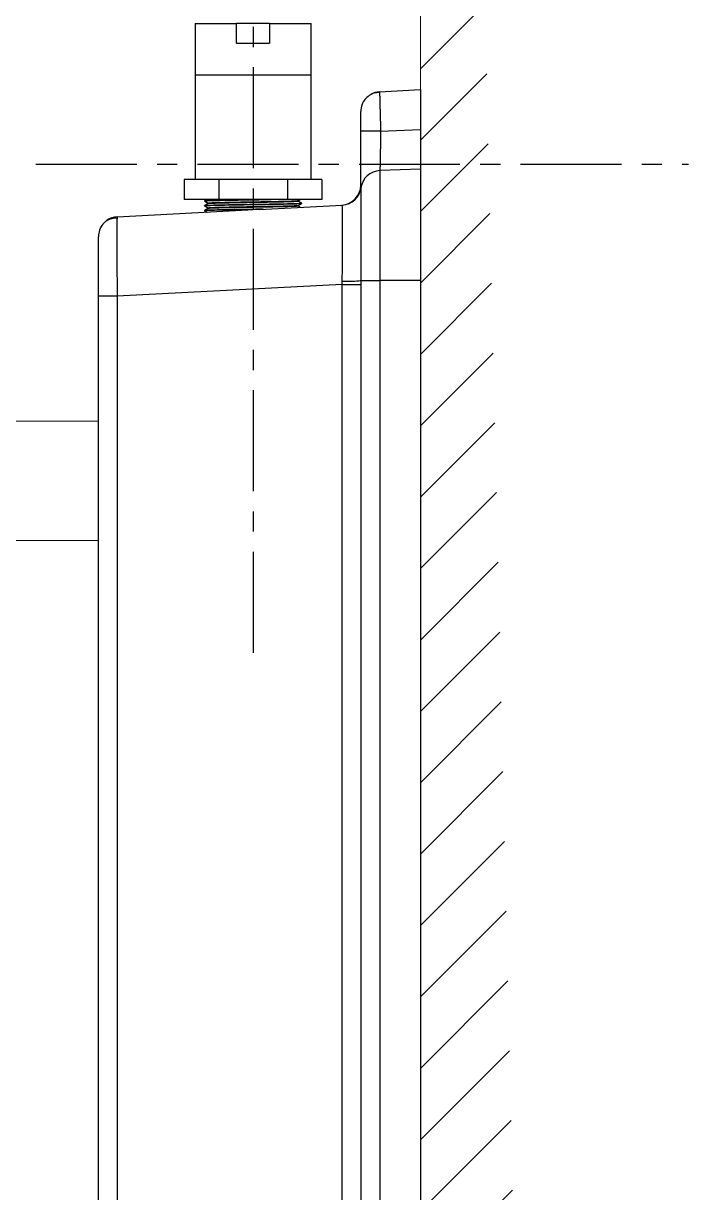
# Model space of a CAD drawing. Header units: millimetres. Extents: x 6110 to 6704, y -2661 to -1821.
# Drawn here: x 6594.7 to 6636.5, y -2215.8 to -2142.3 of the extents above; entities that cross this region are included whole.
import ezdxf

# ---------------------------------------------------------------- set-up
doc = ezdxf.new("R2010")
doc.units = ezdxf.units.MM
doc.header["$LTSCALE"] = 0.1
doc.linetypes.add('CENTERX2', pattern=[101.6, 63.5, -12.7, 12.7, -12.7])
doc.linetypes.add('HIDDEN2', pattern=[4.7625, 3.175, -1.5875])
doc.layers.get('0').update_dxf_attribs({"lineweight": 15})
doc.layers.add('1', color=4, linetype='HIDDEN2', lineweight=13)
doc.layers.add('DIM', color=3, linetype='Continuous', lineweight=9)
doc.layers.add('CENTER', color=1, linetype='CENTERX2')

msp = doc.modelspace()

# ---------------------------------------------------------------- hatches: boundary and pattern name
at = {"layer": 'DIM'}
h = msp.add_hatch(dxfattribs=at)
h.set_pattern_fill('ANSI31', color=2)
edge = h.paths.add_edge_path()
edge.add_line((6619.617, -2595.98), (6619.617, -1962.206))
edge.add_line((6634.617, -1966.11), (6619.617, -1966.11))
edge.add_line((6634.617, -2610.98), (6634.617, -1966.11))
edge.add_line((6634.617, -2610.98), (6184.457, -2610.98))
edge.add_line((6619.617, -2595.98), (6184.457, -2595.98))
edge.add_line((6184.457, -2610.98), (6184.457, -2595.98))

# ---------------------------------------------------------------- linework, layer by layer
msp.add_line((6619.617, -2595.98), (6619.617, -1962.206))
at = {"layer": '1', "color": 7, "linetype": 'Continuous', "lineweight": -3}
for p, q in [((6605.448, -2142.252), (6605.448, -2145.502)), ((6605.448, -2142.252), (6608.062, -2142.252)), ((6610.133, -2142.252), (6608.062, -2142.252)), ((6608.062, -2143.502), (6608.062, -2142.252)), ((6610.133, -2142.252), (6612.748, -2142.252)), ((6610.133, -2142.252), (6610.133, -2143.502)), ((6612.748, -2145.502), (6612.748, -2142.252)), ((6608.062, -2143.502), (6610.133, -2143.502)), ((6605.448, -2145.502), (6605.448, -2152.077)), ((6609.098, -2145.502), (6605.448, -2145.502)), ((6609.098, -2145.502), (6605.448, -2145.502)), ((6612.748, -2145.502), (6609.098, -2145.502)), ((6612.748, -2145.502), (6609.098, -2145.502)), ((6612.748, -2152.077), (6612.748, -2145.502)), ((6617.052, -2146.554), (6619.617, -2146.419)), ((6619.617, -2146.419), (6619.617, -2148.922)), ((6615.867, -2149.043), (6615.867, -2147.802)), ((6617.117, -2149.032), (6619.617, -2148.922)), ((6619.617, -2151.424), (6617.074, -2151.512)), ((6606.933, -2152.077), (6604.767, -2152.077)), ((6604.767, -2152.077), (6604.767, -2153.327)), ((6611.263, -2152.077), (6606.933, -2152.077)), ((6606.933, -2152.077), (6606.933, -2153.327)), ((6613.428, -2152.077), (6611.263, -2152.077)), ((6611.263, -2152.077), (6611.263, -2153.327)), ((6613.428, -2152.077), (6613.428, -2153.327)), ((6606.933, -2153.327), (6604.767, -2153.327)), ((6606.035, -2153.421), (6606.035, -2153.424)), ((6606.035, -2153.721), (6606.035, -2153.724)), ((6606.285, -2153.568), (6606.285, -2153.576)), ((6606.285, -2153.868), (6606.285, -2153.876)), ((6611.263, -2153.327), (6606.933, -2153.327)), ((6609.478, -2153.951), (6614.705, -2153.677)), ((6613.428, -2153.327), (6611.263, -2153.327)), ((6611.91, -2153.426), (6611.91, -2153.419)), ((6611.91, -2153.726), (6611.91, -2153.719)), ((6612.16, -2153.574), (6612.16, -2153.571)), ((6600.552, -2154.418), (6608.772, -2153.988)), ((6606.035, -2154.021), (6606.035, -2154.024)), ((6599.367, -2159.412), (6599.367, -2155.667)), ((6614.705, -2158.67), (6600.552, -2159.412)), ((6614.705, -2395.266), (6614.705, -2158.67)), ((6614.705, -2158.67), (6615.878, -2158.67)), ((6615.878, -2158.425), (6617.074, -2158.425)), ((6615.878, -2158.67), (6615.878, -2517.795)), ((6617.074, -2158.425), (6617.074, -2518.039)), ((6619.617, -2158.425), (6617.074, -2158.425)), ((6619.617, -2158.425), (6619.617, -2518.039)), ((6600.552, -2159.412), (6599.367, -2159.412)), ((6599.367, -2354.877), (6599.367, -2159.412)), ((6600.552, -2159.412), (6600.552, -2354.877)), ((6599.367, -2167.272), (6583.755, -2167.327)), ((6589.449, -2174.737), (6599.367, -2174.772))]:
    msp.add_line(p, q, dxfattribs=at)
for centre, start, end in [((6617.117, -2147.802), 93, 120.7367), ((6617.117, -2147.802), 158.40362, 180), ((6617.117, -2152.762), 92, 172.45008), ((6614.617, -2152.43), 273, 0), ((6614.64, -2152.428), 273, 352.33894), ((6600.617, -2155.667), 93, 124.91677), ((6600.617, -2155.667), 141.12596, 180)]:
    msp.add_arc(centre, 1.25, start, end, dxfattribs=at)
for centre, major_axis, ratio, start_param, end_param in [((6617.117, -2149.043), (-1.25, 0), 0.008842, 4.712852, 6.283185), ((6614.639, -2152.433), (-1.239, 0.164), 0.999212, 1.756826, 3.141593), ((6614.639, -2158.425), (-1.25, -0.007), 0.039336, 1.624953, 3.009719)]:
    msp.add_ellipse(centre, major_axis=major_axis, ratio=ratio, start_param=start_param, end_param=end_param, dxfattribs=at)
for points, knots in [([(6617.053, -2146.602), (6616.938, -2146.6), (6616.712, -2146.628), (6616.387, -2146.775), (6616.116, -2147.025), (6615.996, -2147.238), (6615.95, -2147.355)], [0, 0, 0, 0, 0.238836, 0.491433, 0.748662, 1, 1, 1, 1]), ([(6617.052, -2146.554), (6617.052, -2146.554), (6617.052, -2146.554), (6617.052, -2146.554), (6617.052, -2146.554), (6617.052, -2146.554), (6617.052, -2146.554), (6617.052, -2146.555), (6617.052, -2146.555), (6617.052, -2146.556), (6617.052, -2146.556), (6617.052, -2146.557), (6617.052, -2146.557), (6617.052, -2146.558), (6617.052, -2146.559), (6617.052, -2146.56), (6617.052, -2146.561), (6617.052, -2146.562), (6617.052, -2146.563), (6617.052, -2146.564), (6617.052, -2146.565), (6617.052, -2146.566), (6617.052, -2146.568), (6617.052, -2146.569), (6617.052, -2146.57), (6617.052, -2146.572), (6617.052, -2146.574), (6617.052, -2146.575), (6617.052, -2146.577), (6617.052, -2146.579), (6617.052, -2146.581), (6617.052, -2146.583), (6617.052, -2146.585), (6617.052, -2146.587), (6617.052, -2146.589), (6617.052, -2146.591), (6617.052, -2146.594), (6617.052, -2146.596), (6617.053, -2146.599), (6617.053, -2146.6), (6617.053, -2146.601)], [0, 0, 0, 0, 0.024112, 0.049135, 0.074235, 0.099414, 0.124671, 0.150005, 0.175418, 0.200909, 0.226478, 0.252125, 0.27785, 0.303654, 0.329535, 0.355494, 0.381532, 0.407647, 0.433841, 0.460113, 0.486462, 0.51289, 0.539396, 0.56598, 0.592642, 0.619383, 0.646201, 0.673097, 0.700072, 0.727124, 0.754255, 0.781464, 0.80875, 0.836115, 0.863558, 0.891079, 0.918679, 0.946356, 0.974111, 1, 1, 1, 1]), ([(6617.053, -2146.601), (6617.053, -2146.601), (6617.053, -2146.602), (6617.053, -2146.604), (6617.053, -2146.607), (6617.053, -2146.61), (6617.053, -2146.613), (6617.053, -2146.616), (6617.053, -2146.619), (6617.053, -2146.622), (6617.053, -2146.625), (6617.053, -2146.628), (6617.053, -2146.632), (6617.053, -2146.635), (6617.053, -2146.639), (6617.053, -2146.643), (6617.053, -2146.646), (6617.054, -2146.65), (6617.054, -2146.654), (6617.054, -2146.658), (6617.054, -2146.662), (6617.054, -2146.667), (6617.054, -2146.671), (6617.054, -2146.675), (6617.054, -2146.68), (6617.054, -2146.684), (6617.054, -2146.689), (6617.054, -2146.694), (6617.055, -2146.699), (6617.055, -2146.704), (6617.055, -2146.709), (6617.055, -2146.714), (6617.055, -2146.719), (6617.055, -2146.724), (6617.055, -2146.73), (6617.055, -2146.735), (6617.055, -2146.741), (6617.056, -2146.746), (6617.056, -2146.752), (6617.056, -2146.758), (6617.056, -2146.764), (6617.056, -2146.77), (6617.056, -2146.776), (6617.056, -2146.783), (6617.057, -2146.789), (6617.057, -2146.796), (6617.057, -2146.802), (6617.057, -2146.809), (6617.057, -2146.816), (6617.057, -2146.822), (6617.058, -2146.829), (6617.058, -2146.837), (6617.058, -2146.844), (6617.058, -2146.851), (6617.058, -2146.858), (6617.058, -2146.866), (6617.059, -2146.874), (6617.059, -2146.881), (6617.059, -2146.889), (6617.059, -2146.897), (6617.059, -2146.905), (6617.06, -2146.913), (6617.06, -2146.921), (6617.06, -2146.93), (6617.06, -2146.938), (6617.06, -2146.947), (6617.061, -2146.955), (6617.061, -2146.964), (6617.061, -2146.973), (6617.061, -2146.982), (6617.061, -2146.991), (6617.062, -2147), (6617.062, -2147.01), (6617.062, -2147.019), (6617.062, -2147.028), (6617.063, -2147.038), (6617.063, -2147.048), (6617.063, -2147.058), (6617.063, -2147.068), (6617.064, -2147.078), (6617.064, -2147.088), (6617.064, -2147.098), (6617.064, -2147.109), (6617.065, -2147.119), (6617.065, -2147.13), (6617.065, -2147.14), (6617.066, -2147.151), (6617.066, -2147.162), (6617.066, -2147.173), (6617.066, -2147.184), (6617.067, -2147.196), (6617.067, -2147.207), (6617.067, -2147.219), (6617.068, -2147.23), (6617.068, -2147.242), (6617.068, -2147.254), (6617.069, -2147.266), (6617.069, -2147.278), (6617.069, -2147.29), (6617.07, -2147.302), (6617.07, -2147.315), (6617.07, -2147.327), (6617.071, -2147.34), (6617.071, -2147.352), (6617.071, -2147.365), (6617.072, -2147.378), (6617.072, -2147.391), (6617.072, -2147.404), (6617.073, -2147.418), (6617.073, -2147.431), (6617.073, -2147.445), (6617.074, -2147.458), (6617.074, -2147.472), (6617.074, -2147.486), (6617.075, -2147.5), (6617.075, -2147.514), (6617.076, -2147.528), (6617.076, -2147.542), (6617.076, -2147.556), (6617.077, -2147.571), (6617.077, -2147.585), (6617.078, -2147.6), (6617.078, -2147.615), (6617.078, -2147.63), (6617.079, -2147.645), (6617.079, -2147.66), (6617.08, -2147.675), (6617.08, -2147.691), (6617.081, -2147.706), (6617.081, -2147.721), (6617.081, -2147.737), (6617.082, -2147.753), (6617.082, -2147.769), (6617.083, -2147.785), (6617.083, -2147.801), (6617.084, -2147.817), (6617.084, -2147.833), (6617.084, -2147.849), (6617.085, -2147.866), (6617.085, -2147.883), (6617.086, -2147.899), (6617.086, -2147.916), (6617.087, -2147.933), (6617.087, -2147.95), (6617.088, -2147.967), (6617.088, -2147.984), (6617.089, -2148.001), (6617.089, -2148.019), (6617.09, -2148.036), (6617.09, -2148.054), (6617.091, -2148.071), (6617.091, -2148.089), (6617.092, -2148.107), (6617.092, -2148.125), (6617.093, -2148.143), (6617.093, -2148.161), (6617.094, -2148.179), (6617.094, -2148.197), (6617.095, -2148.215), (6617.095, -2148.234), (6617.096, -2148.252), (6617.096, -2148.271), (6617.097, -2148.29), (6617.097, -2148.309), (6617.098, -2148.327), (6617.098, -2148.346), (6617.099, -2148.365), (6617.099, -2148.384), (6617.1, -2148.404), (6617.1, -2148.423), (6617.101, -2148.442), (6617.101, -2148.462), (6617.102, -2148.481), (6617.102, -2148.501), (6617.103, -2148.52), (6617.103, -2148.54), (6617.104, -2148.56), (6617.105, -2148.58), (6617.105, -2148.6), (6617.106, -2148.62), (6617.106, -2148.64), (6617.107, -2148.66), (6617.107, -2148.68), (6617.108, -2148.7), (6617.108, -2148.721), (6617.109, -2148.741), (6617.109, -2148.761), (6617.11, -2148.782), (6617.111, -2148.802), (6617.111, -2148.823), (6617.112, -2148.844), (6617.112, -2148.864), (6617.113, -2148.885), (6617.113, -2148.906), (6617.114, -2148.927), (6617.114, -2148.948), (6617.115, -2148.968), (6617.116, -2148.989), (6617.116, -2149.01), (6617.116, -2149.025), (6617.117, -2149.032)], [0, 0, 0, 0, 0.000277, 0.00426, 0.008253, 0.012258, 0.016274, 0.020301, 0.024339, 0.028388, 0.032448, 0.03652, 0.040602, 0.044696, 0.048801, 0.052917, 0.057044, 0.061182, 0.065332, 0.069493, 0.073664, 0.077847, 0.082041, 0.086246, 0.090463, 0.09469, 0.098929, 0.103179, 0.10744, 0.111712, 0.115995, 0.120289, 0.124595, 0.128911, 0.133239, 0.137578, 0.141928, 0.146289, 0.150662, 0.155045, 0.15944, 0.163846, 0.168263, 0.172691, 0.17713, 0.181581, 0.186042, 0.190515, 0.194999, 0.199494, 0.204, 0.208517, 0.213045, 0.217585, 0.222136, 0.226697, 0.23127, 0.235855, 0.24045, 0.245056, 0.249674, 0.254303, 0.258943, 0.263594, 0.268256, 0.272929, 0.277614, 0.282309, 0.287016, 0.291734, 0.296463, 0.301203, 0.305955, 0.310717, 0.315491, 0.320275, 0.325071, 0.329878, 0.334697, 0.339526, 0.344367, 0.349218, 0.354081, 0.358955, 0.36384, 0.368737, 0.373644, 0.378563, 0.383492, 0.388433, 0.393385, 0.398348, 0.403323, 0.408308, 0.413305, 0.418313, 0.423331, 0.428362, 0.433403, 0.438455, 0.443519, 0.448593, 0.453679, 0.458776, 0.463884, 0.469003, 0.474134, 0.479275, 0.484428, 0.489592, 0.494767, 0.499953, 0.50515, 0.510359, 0.515578, 0.520809, 0.526051, 0.531304, 0.536568, 0.541844, 0.54713, 0.552428, 0.557737, 0.563057, 0.568388, 0.57373, 0.579083, 0.584448, 0.589824, 0.59521, 0.600608, 0.606018, 0.611438, 0.616869, 0.622312, 0.627766, 0.633231, 0.638707, 0.644194, 0.649692, 0.655202, 0.660722, 0.666254, 0.671797, 0.677351, 0.682916, 0.688493, 0.69408, 0.699679, 0.705289, 0.71091, 0.716542, 0.722185, 0.72784, 0.733505, 0.739182, 0.74487, 0.750569, 0.756279, 0.762001, 0.767733, 0.773477, 0.779232, 0.784998, 0.790775, 0.796563, 0.802363, 0.808173, 0.813995, 0.819828, 0.825672, 0.831527, 0.837393, 0.843271, 0.84916, 0.855059, 0.86097, 0.866892, 0.872826, 0.87877, 0.884726, 0.890692, 0.89667, 0.902659, 0.908659, 0.914671, 0.920693, 0.926727, 0.932771, 0.938827, 0.944894, 0.950973, 0.957062, 0.963163, 0.969274, 0.975397, 0.981531, 0.987676, 0.993833, 1, 1, 1, 1]), ([(6615.867, -2152.43), (6615.867, -2152.138), (6615.867, -2151.652), (6615.867, -2150.463), (6615.867, -2149.761), (6615.867, -2149.043)], [0, 0, 0, 0, 0.5, 0.5, 1, 1, 1, 1]), ([(6617.117, -2149.032), (6617.115, -2149.103), (6617.114, -2149.173), (6617.112, -2149.31), (6617.111, -2149.377), (6617.109, -2149.508), (6617.108, -2149.572), (6617.106, -2149.694), (6617.105, -2149.753), (6617.104, -2149.866), (6617.103, -2149.92), (6617.101, -2150.023), (6617.101, -2150.072), (6617.099, -2150.164), (6617.098, -2150.208), (6617.097, -2150.289), (6617.096, -2150.328), (6617.095, -2150.399), (6617.094, -2150.432), (6617.093, -2150.493), (6617.092, -2150.521), (6617.091, -2150.573), (6617.091, -2150.596), (6617.09, -2150.639), (6617.089, -2150.658), (6617.088, -2150.692), (6617.088, -2150.707), (6617.087, -2150.733), (6617.087, -2150.744), (6617.087, -2150.762), (6617.086, -2150.769), (6617.086, -2150.778), (6617.086, -2150.781), (6617.086, -2150.784), (6617.086, -2150.785), (6617.086, -2150.785), (6617.086, -2150.786), (6617.086, -2150.786), (6617.086, -2150.786), (6617.086, -2150.786), (6617.086, -2150.786), (6617.085, -2150.846), (6617.084, -2150.904), (6617.082, -2151.011), (6617.082, -2151.061), (6617.08, -2151.154), (6617.079, -2151.197), (6617.078, -2151.273), (6617.077, -2151.308), (6617.076, -2151.368), (6617.076, -2151.394), (6617.075, -2151.439), (6617.075, -2151.457), (6617.074, -2151.485), (6617.074, -2151.496), (6617.074, -2151.509), (6617.074, -2151.512), (6617.074, -2151.512)], [0, 0, 0, 0, 0.000015, 0.000015, 0.000031, 0.000031, 0.000046, 0.000046, 0.000061, 0.000061, 0.000076, 0.000076, 0.000092, 0.000092, 0.000107, 0.000107, 0.000122, 0.000122, 0.000137, 0.000137, 0.000153, 0.000153, 0.000168, 0.000168, 0.000183, 0.000183, 0.000198, 0.000198, 0.000214, 0.000214, 0.000229, 0.000229, 0.000237, 0.00024, 0.000242, 0.000242, 0.000244, 0.000244, 0.000259, 0.000259, 0.000275, 0.000275, 0.125281, 0.125281, 0.250288, 0.250288, 0.375295, 0.375295, 0.500302, 0.500302, 0.625308, 0.625308, 0.750315, 0.750315, 0.875322, 0.875322, 1, 1, 1, 1]), ([(6619.617, -2148.922), (6619.617, -2149.005), (6619.617, -2149.087), (6619.617, -2149.249), (6619.617, -2149.33), (6619.617, -2149.489), (6619.617, -2149.569), (6619.617, -2149.667), (6619.617, -2149.696), (6619.617, -2149.725), (6619.617, -2149.745), (6619.617, -2149.755), (6619.617, -2149.803), (6619.617, -2149.841), (6619.617, -2149.955), (6619.617, -2150.102), (6619.617, -2150.242), (6619.617, -2150.344), (6619.617, -2150.378), (6619.617, -2150.427), (6619.617, -2150.443), (6619.617, -2150.476), (6619.617, -2150.492), (6619.617, -2150.572), (6619.617, -2150.632), (6619.617, -2150.748), (6619.617, -2150.803), (6619.617, -2150.906), (6619.617, -2150.955), (6619.617, -2151.012), (6619.617, -2151.023), (6619.617, -2151.04), (6619.617, -2151.045), (6619.617, -2151.056), (6619.617, -2151.083), (6619.617, -2151.108), (6619.617, -2151.166), (6619.617, -2151.236), (6619.617, -2151.291), (6619.617, -2151.327), (6619.617, -2151.338), (6619.617, -2151.353), (6619.617, -2151.358), (6619.617, -2151.367), (6619.617, -2151.371), (6619.617, -2151.391), (6619.617, -2151.415), (6619.617, -2151.424), (6619.617, -2151.424)], [0, 0, 0, 0, 0.0625, 0.0625, 0.125, 0.125, 0.1875, 0.1875, 0.203125, 0.210938, 0.210938, 0.21875, 0.21875, 0.25, 0.25, 0.3125, 0.375, 0.375, 0.40625, 0.40625, 0.421875, 0.421875, 0.4375, 0.4375, 0.5, 0.5, 0.5625, 0.5625, 0.625, 0.625, 0.640625, 0.640625, 0.648438, 0.648438, 0.65625, 0.6875, 0.6875, 0.75, 0.8125, 0.8125, 0.84375, 0.84375, 0.859375, 0.859375, 0.875, 0.875, 0.9375, 1, 1, 1, 1]), ([(6617.074, -2151.512), (6617.074, -2151.512), (6617.074, -2151.692), (6617.074, -2152.384), (6617.074, -2152.897), (6617.074, -2154.176), (6617.074, -2154.943), (6617.074, -2156.616), (6617.074, -2157.52), (6617.074, -2158.425)], [0, 0, 0, 0, 0.25, 0.25, 0.5, 0.5, 0.75, 0.75, 1, 1, 1, 1]), ([(6619.617, -2151.424), (6619.617, -2151.424), (6619.617, -2151.606), (6619.617, -2152.307), (6619.617, -2152.825), (6619.617, -2154.122), (6619.617, -2154.899), (6619.617, -2156.592), (6619.617, -2157.509), (6619.617, -2158.425)], [0, 0, 0, 0, 0.25, 0.25, 0.5, 0.5, 0.75, 0.75, 1, 1, 1, 1]), ([(6615.867, -2152.43), (6615.867, -2152.43), (6615.867, -2152.43), (6615.867, -2152.43), (6615.867, -2152.431), (6615.867, -2152.432), (6615.867, -2152.433), (6615.867, -2152.436), (6615.867, -2152.441), (6615.867, -2152.452), (6615.868, -2152.467), (6615.869, -2152.484), (6615.869, -2152.5), (6615.87, -2152.514), (6615.871, -2152.528), (6615.873, -2152.54), (6615.873, -2152.549), (6615.874, -2152.556), (6615.874, -2152.56), (6615.875, -2152.563), (6615.875, -2152.567), (6615.875, -2152.57), (6615.876, -2152.573), (6615.876, -2152.576), (6615.876, -2152.579), (6615.877, -2152.581), (6615.877, -2152.584), (6615.877, -2152.586), (6615.878, -2152.588), (6615.878, -2152.589), (6615.878, -2152.591), (6615.878, -2152.592), (6615.878, -2152.593), (6615.878, -2152.594), (6615.878, -2152.595), (6615.878, -2152.595), (6615.878, -2152.595), (6615.878, -2152.595)], [0, 0, 0, 0, 0.000519, 0.001997, 0.004434, 0.007828, 0.01172, 0.015662, 0.031326, 0.062642, 0.125232, 0.187361, 0.250266, 0.311818, 0.373938, 0.436644, 0.499958, 0.524748, 0.54955, 0.574367, 0.599199, 0.624048, 0.648916, 0.673805, 0.698715, 0.723649, 0.748609, 0.773596, 0.798612, 0.823659, 0.848738, 0.873852, 0.899002, 0.924189, 0.949417, 0.974687, 1, 1, 1, 1]), ([(6615.878, -2152.597), (6615.878, -2152.601), (6615.877, -2152.63), (6615.875, -2152.73), (6615.875, -2152.832), (6615.874, -2152.922), (6615.874, -2152.953), (6615.874, -2153.004), (6615.874, -2153.021), (6615.874, -2153.057), (6615.874, -2153.076), (6615.874, -2153.17), (6615.873, -2153.337), (6615.873, -2153.631), (6615.873, -2153.853), (6615.873, -2154.027), (6615.873, -2154.117), (6615.873, -2154.224), (6615.873, -2154.279), (6615.873, -2154.307), (6615.873, -2154.321), (6615.873, -2154.328), (6615.873, -2154.331), (6615.873, -2154.333), (6615.873, -2154.334), (6615.873, -2154.334), (6615.873, -2154.334), (6615.873, -2154.334), (6615.873, -2154.334), (6615.873, -2154.334), (6615.873, -2154.375), (6615.873, -2154.417), (6615.873, -2154.5), (6615.873, -2154.541), (6615.873, -2154.666), (6615.873, -2154.75), (6615.873, -2154.916), (6615.873, -2154.999), (6615.873, -2155.122), (6615.873, -2155.162), (6615.873, -2155.243), (6615.873, -2155.283), (6615.873, -2155.483), (6615.873, -2155.638), (6615.873, -2155.861), (6615.873, -2155.934), (6615.873, -2156.041), (6615.873, -2156.094), (6615.873, -2156.154), (6615.873, -2156.184), (6615.874, -2156.199), (6615.874, -2156.206), (6615.874, -2156.21), (6615.874, -2156.212), (6615.874, -2156.213), (6615.874, -2156.213), (6615.874, -2156.214), (6615.874, -2156.214), (6615.874, -2156.214), (6615.874, -2156.214), (6615.874, -2156.267), (6615.874, -2156.326), (6615.874, -2156.451), (6615.874, -2156.518), (6615.874, -2156.663), (6615.874, -2156.74), (6615.875, -2156.904), (6615.875, -2156.99), (6615.875, -2157.174), (6615.875, -2157.271), (6615.876, -2157.475), (6615.876, -2157.582), (6615.877, -2157.806), (6615.877, -2157.923), (6615.877, -2158.167), (6615.878, -2158.294), (6615.878, -2158.425)], [0, 0, 0, 0, 0.0625, 0.125, 0.1875, 0.1875, 0.21875, 0.21875, 0.234375, 0.234375, 0.25, 0.25, 0.3125, 0.375, 0.4375, 0.4375, 0.46875, 0.484375, 0.492187, 0.496094, 0.498047, 0.499023, 0.499512, 0.499756, 0.499878, 0.499939, 0.499969, 0.499985, 0.499985, 0.5, 0.5, 0.515625, 0.515625, 0.53125, 0.53125, 0.5625, 0.5625, 0.59375, 0.59375, 0.609375, 0.609375, 0.625, 0.625, 0.6875, 0.6875, 0.71875, 0.71875, 0.734375, 0.742187, 0.746094, 0.748047, 0.749023, 0.749512, 0.749756, 0.749878, 0.749939, 0.749969, 0.749985, 0.749985, 0.75, 0.75, 0.78125, 0.78125, 0.8125, 0.8125, 0.84375, 0.84375, 0.875, 0.875, 0.90625, 0.90625, 0.9375, 0.9375, 0.96875, 0.96875, 1, 1, 1, 1]), ([(6610.43, -2153.327), (6610.346, -2153.329), (6610.26, -2153.33), (6610.078, -2153.333), (6609.981, -2153.335), (6609.834, -2153.337), (6609.785, -2153.338), (6609.684, -2153.34), (6609.634, -2153.34), (6609.484, -2153.343), (6609.384, -2153.344), (6609.182, -2153.348), (6609.081, -2153.349), (6608.93, -2153.352), (6608.879, -2153.352), (6608.803, -2153.354), (6608.765, -2153.354), (6608.727, -2153.355), (6608.702, -2153.355), (6608.689, -2153.355), (6608.576, -2153.357), (6608.476, -2153.359), (6608.28, -2153.362), (6608.183, -2153.363), (6607.992, -2153.367), (6607.899, -2153.368), (6607.783, -2153.37), (6607.76, -2153.371), (6607.726, -2153.371), (6607.714, -2153.371), (6607.692, -2153.372), (6607.635, -2153.373), (6607.58, -2153.374), (6607.449, -2153.376), (6607.281, -2153.379), (6607.124, -2153.382), (6607.011, -2153.385), (6606.974, -2153.386), (6606.929, -2153.387), (6606.92, -2153.387), (6606.902, -2153.387), (6606.893, -2153.387), (6606.867, -2153.388), (6606.849, -2153.388), (6606.764, -2153.39), (6606.699, -2153.392), (6606.579, -2153.395), (6606.523, -2153.396), (6606.419, -2153.4), (6606.371, -2153.401), (6606.317, -2153.403), (6606.306, -2153.404), (6606.286, -2153.405), (6606.256, -2153.406), (6606.229, -2153.407), (6606.178, -2153.409), (6606.149, -2153.411), (6606.1, -2153.414), (6606.081, -2153.415), (6606.059, -2153.418), (6606.053, -2153.419), (6606.044, -2153.42), (6606.04, -2153.421), (6606.035, -2153.423), (6606.035, -2153.424), (6606.035, -2153.425)], [0, 0, 0, 0, 0.045242, 0.045242, 0.093994, 0.093994, 0.11837, 0.11837, 0.142746, 0.142746, 0.191498, 0.191498, 0.24025, 0.24025, 0.264626, 0.264626, 0.276814, 0.282908, 0.282908, 0.289002, 0.289002, 0.337754, 0.337754, 0.386506, 0.386506, 0.435258, 0.435258, 0.447446, 0.447446, 0.45354, 0.45354, 0.459634, 0.48401, 0.48401, 0.532762, 0.581514, 0.581514, 0.60589, 0.60589, 0.611984, 0.611984, 0.618078, 0.618078, 0.630266, 0.630266, 0.679018, 0.679018, 0.72777, 0.72777, 0.776522, 0.776522, 0.78871, 0.78871, 0.800898, 0.825274, 0.825274, 0.874026, 0.874026, 0.922778, 0.922778, 0.947154, 0.947154, 0.97153, 0.97153, 1, 1, 1, 1]), ([(6612.16, -2153.574), (6612.16, -2153.575), (6612.156, -2153.577), (6612.144, -2153.579), (6612.138, -2153.58), (6612.124, -2153.581), (6612.115, -2153.582), (6612.087, -2153.584), (6612.063, -2153.586), (6612.006, -2153.589), (6611.972, -2153.591), (6611.915, -2153.593), (6611.895, -2153.594), (6611.863, -2153.595), (6611.846, -2153.596), (6611.829, -2153.596), (6611.817, -2153.597), (6611.811, -2153.597), (6611.758, -2153.599), (6611.706, -2153.6), (6611.594, -2153.603), (6611.534, -2153.605), (6611.407, -2153.608), (6611.339, -2153.61), (6611.249, -2153.612), (6611.231, -2153.612), (6611.203, -2153.613), (6611.194, -2153.613), (6611.175, -2153.613), (6611.128, -2153.614), (6611.08, -2153.615), (6610.963, -2153.618), (6610.801, -2153.621), (6610.627, -2153.624), (6610.493, -2153.626), (6610.448, -2153.627), (6610.39, -2153.628), (6610.379, -2153.628), (6610.355, -2153.629), (6610.344, -2153.629), (6610.309, -2153.63), (6610.285, -2153.63), (6610.168, -2153.632), (6610.072, -2153.633), (6609.879, -2153.637), (6609.781, -2153.638), (6609.583, -2153.641), (6609.482, -2153.643), (6609.355, -2153.645), (6609.33, -2153.645), (6609.279, -2153.646), (6609.203, -2153.647), (6609.127, -2153.649), (6608.975, -2153.651), (6608.874, -2153.652), (6608.674, -2153.656), (6608.574, -2153.657), (6608.425, -2153.659), (6608.375, -2153.66), (6608.301, -2153.661), (6608.276, -2153.662), (6608.227, -2153.663), (6608.203, -2153.663), (6608.082, -2153.665), (6607.987, -2153.667), (6607.802, -2153.67), (6607.711, -2153.671), (6607.578, -2153.674), (6607.534, -2153.674), (6607.469, -2153.676), (6607.437, -2153.676), (6607.405, -2153.677), (6607.384, -2153.677), (6607.373, -2153.677), (6607.279, -2153.679), (6607.198, -2153.681), (6607.044, -2153.684), (6606.97, -2153.686), (6606.83, -2153.689), (6606.763, -2153.69), (6606.684, -2153.692), (6606.668, -2153.693), (6606.645, -2153.693), (6606.637, -2153.693), (6606.622, -2153.694), (6606.585, -2153.695), (6606.549, -2153.696), (6606.467, -2153.698), (6606.417, -2153.7), (6606.325, -2153.703), (6606.283, -2153.705), (6606.228, -2153.707), (6606.21, -2153.708), (6606.19, -2153.709), (6606.186, -2153.709), (6606.178, -2153.709), (6606.175, -2153.709), (6606.163, -2153.71), (6606.156, -2153.71), (6606.122, -2153.712), (6606.099, -2153.714), (6606.064, -2153.717), (6606.052, -2153.719), (6606.038, -2153.722), (6606.035, -2153.723), (6606.035, -2153.724)], [0, 0, 0, 0, 0.028309, 0.028309, 0.044108, 0.044108, 0.059907, 0.059907, 0.091504, 0.091504, 0.123102, 0.123102, 0.138901, 0.138901, 0.1468, 0.15075, 0.15075, 0.1547, 0.1547, 0.186297, 0.186297, 0.217895, 0.217895, 0.249492, 0.249492, 0.257392, 0.257392, 0.261341, 0.261341, 0.265291, 0.28109, 0.28109, 0.312687, 0.344285, 0.344285, 0.360084, 0.360084, 0.364033, 0.364033, 0.367983, 0.367983, 0.375883, 0.375883, 0.40748, 0.40748, 0.439078, 0.439078, 0.470675, 0.470675, 0.478575, 0.478575, 0.486474, 0.502273, 0.502273, 0.53387, 0.53387, 0.565468, 0.565468, 0.581267, 0.581267, 0.589166, 0.589166, 0.597066, 0.597066, 0.628663, 0.628663, 0.660261, 0.660261, 0.676059, 0.676059, 0.683959, 0.687909, 0.687909, 0.691858, 0.691858, 0.723456, 0.723456, 0.755053, 0.755053, 0.786651, 0.786651, 0.79455, 0.79455, 0.7985, 0.7985, 0.80245, 0.818249, 0.818249, 0.849846, 0.849846, 0.881444, 0.881444, 0.897242, 0.897242, 0.901192, 0.901192, 0.905142, 0.905142, 0.913041, 0.913041, 0.944639, 0.944639, 0.976236, 0.976236, 1, 1, 1, 1]), ([(6606.036, -2153.419), (6606.039, -2153.418), (6606.044, -2153.417), (6606.063, -2153.414), (6606.079, -2153.412), (6606.104, -2153.411), (6606.106, -2153.41), (6606.112, -2153.41), (6606.121, -2153.409), (6606.144, -2153.408), (6606.166, -2153.407), (6606.213, -2153.404), (6606.25, -2153.402), (6606.333, -2153.399), (6606.38, -2153.398), (6606.444, -2153.396), (6606.464, -2153.395), (6606.485, -2153.394), (6606.498, -2153.394), (6606.505, -2153.394), (6606.541, -2153.393), (6606.57, -2153.392), (6606.661, -2153.39), (6606.725, -2153.388), (6606.862, -2153.385), (6606.934, -2153.383), (6607.049, -2153.381), (6607.088, -2153.38), (6607.138, -2153.379), (6607.149, -2153.379), (6607.169, -2153.378), (6607.179, -2153.378), (6607.21, -2153.377), (6607.231, -2153.377), (6607.335, -2153.375), (6607.422, -2153.373), (6607.6, -2153.37), (6607.691, -2153.368), (6607.879, -2153.365), (6607.976, -2153.363), (6608.175, -2153.36), (6608.275, -2153.359), (6608.477, -2153.355), (6608.579, -2153.354), (6608.785, -2153.35), (6608.889, -2153.349), (6609.02, -2153.347), (6609.047, -2153.346), (6609.086, -2153.346), (6609.099, -2153.346), (6609.126, -2153.345), (6609.191, -2153.344), (6609.257, -2153.343), (6609.413, -2153.341), (6609.619, -2153.338), (6609.822, -2153.334), (6609.973, -2153.332), (6610.023, -2153.331), (6610.086, -2153.33), (6610.098, -2153.33), (6610.123, -2153.329), (6610.16, -2153.329), (6610.197, -2153.328), (6610.225, -2153.328), (6610.228, -2153.328), (6610.231, -2153.327)], [0, 0, 0, 0, 0.040034, 0.040034, 0.093271, 0.093271, 0.099925, 0.099925, 0.10658, 0.119889, 0.146508, 0.146508, 0.199744, 0.199744, 0.252981, 0.252981, 0.26629, 0.272945, 0.272945, 0.2796, 0.2796, 0.306218, 0.306218, 0.359455, 0.359455, 0.412692, 0.412692, 0.43931, 0.43931, 0.445965, 0.445965, 0.452619, 0.452619, 0.465928, 0.465928, 0.519165, 0.519165, 0.572402, 0.572402, 0.625639, 0.625639, 0.678876, 0.678876, 0.732112, 0.732112, 0.785349, 0.785349, 0.798658, 0.798658, 0.805313, 0.805313, 0.811968, 0.838586, 0.838586, 0.891823, 0.94506, 0.94506, 0.971678, 0.971678, 0.978333, 0.978333, 0.984987, 0.998297, 0.998297, 1, 1, 1, 1]), ([(6606.036, -2153.72), (6606.036, -2153.719), (6606.037, -2153.719), (6606.04, -2153.718), (6606.042, -2153.717), (6606.046, -2153.717), (6606.048, -2153.716), (6606.049, -2153.716), (6606.056, -2153.715), (6606.062, -2153.714), (6606.086, -2153.712), (6606.128, -2153.709), (6606.19, -2153.705), (6606.244, -2153.703), (6606.264, -2153.702), (6606.29, -2153.701), (6606.295, -2153.701), (6606.306, -2153.7), (6606.311, -2153.7), (6606.328, -2153.7), (6606.339, -2153.699), (6606.397, -2153.697), (6606.448, -2153.696), (6606.558, -2153.692), (6606.618, -2153.691), (6606.746, -2153.687), (6606.814, -2153.686), (6606.924, -2153.683), (6606.961, -2153.682), (6607.037, -2153.681), (6607.076, -2153.68), (6607.195, -2153.678), (6607.278, -2153.676), (6607.449, -2153.673), (6607.538, -2153.671), (6607.653, -2153.669), (6607.676, -2153.669), (6607.711, -2153.668), (6607.723, -2153.668), (6607.747, -2153.667), (6607.806, -2153.666), (6607.866, -2153.665), (6608.01, -2153.663), (6608.206, -2153.66), (6608.408, -2153.657), (6608.561, -2153.654), (6608.613, -2153.653), (6608.691, -2153.652), (6608.717, -2153.652), (6608.77, -2153.651), (6608.796, -2153.65), (6608.926, -2153.648), (6609.03, -2153.647), (6609.238, -2153.643), (6609.342, -2153.642), (6609.497, -2153.639), (6609.549, -2153.639), (6609.626, -2153.637), (6609.665, -2153.637), (6609.704, -2153.636), (6609.729, -2153.636), (6609.742, -2153.636), (6609.858, -2153.634), (6609.959, -2153.632), (6610.156, -2153.629), (6610.253, -2153.627), (6610.443, -2153.624), (6610.536, -2153.622), (6610.638, -2153.62), (6610.65, -2153.62), (6610.672, -2153.62), (6610.684, -2153.62), (6610.717, -2153.619), (6610.784, -2153.618), (6610.849, -2153.617), (6610.976, -2153.614), (6611.057, -2153.612), (6611.212, -2153.609), (6611.286, -2153.608), (6611.392, -2153.605), (6611.426, -2153.604), (6611.493, -2153.603), (6611.526, -2153.602), (6611.619, -2153.6), (6611.677, -2153.598), (6611.783, -2153.595), (6611.832, -2153.593), (6611.898, -2153.59), (6611.918, -2153.59), (6611.948, -2153.588), (6611.957, -2153.588), (6611.971, -2153.587), (6611.976, -2153.587), (6611.984, -2153.587), (6611.989, -2153.587), (6612.027, -2153.585), (6612.056, -2153.583), (6612.103, -2153.58), (6612.122, -2153.578), (6612.148, -2153.575), (6612.156, -2153.573), (6612.16, -2153.571), (6612.16, -2153.571), (6612.16, -2153.57), (6612.16, -2153.57), (6612.16, -2153.57)], [0, 0, 0, 0, 0.009386, 0.009386, 0.017533, 0.021606, 0.021606, 0.02568, 0.02568, 0.041973, 0.041973, 0.074559, 0.107145, 0.107145, 0.123438, 0.123438, 0.127511, 0.127511, 0.131584, 0.131584, 0.139731, 0.139731, 0.172317, 0.172317, 0.204903, 0.204903, 0.237489, 0.237489, 0.253782, 0.253782, 0.270075, 0.270075, 0.302661, 0.302661, 0.335247, 0.335247, 0.343394, 0.343394, 0.347467, 0.347467, 0.351541, 0.367834, 0.367834, 0.40042, 0.433006, 0.433006, 0.449299, 0.449299, 0.457445, 0.457445, 0.465592, 0.465592, 0.498178, 0.498178, 0.530764, 0.530764, 0.547057, 0.547057, 0.555204, 0.559277, 0.559277, 0.56335, 0.56335, 0.595936, 0.595936, 0.628522, 0.628522, 0.661108, 0.661108, 0.665182, 0.665182, 0.669255, 0.669255, 0.677402, 0.693695, 0.693695, 0.726281, 0.726281, 0.758867, 0.758867, 0.77516, 0.77516, 0.791453, 0.791453, 0.824039, 0.824039, 0.856625, 0.856625, 0.872918, 0.872918, 0.881065, 0.881065, 0.885138, 0.885138, 0.889211, 0.889211, 0.921797, 0.921797, 0.954383, 0.954383, 0.986969, 0.986969, 0.995116, 0.995116, 1, 1, 1, 1]), ([(6611.91, -2153.419), (6611.91, -2153.419), (6611.909, -2153.419), (6611.909, -2153.42), (6611.909, -2153.42), (6611.905, -2153.422), (6611.896, -2153.423), (6611.87, -2153.426), (6611.853, -2153.428), (6611.808, -2153.431), (6611.781, -2153.433), (6611.742, -2153.435), (6611.734, -2153.435), (6611.721, -2153.436), (6611.717, -2153.436), (6611.708, -2153.437), (6611.704, -2153.437), (6611.681, -2153.438), (6611.662, -2153.439), (6611.602, -2153.441), (6611.513, -2153.444), (6611.408, -2153.447), (6611.323, -2153.45), (6611.294, -2153.45), (6611.249, -2153.452), (6611.233, -2153.452), (6611.202, -2153.453), (6611.186, -2153.453), (6611.106, -2153.455), (6611.039, -2153.457), (6610.898, -2153.46), (6610.825, -2153.462), (6610.711, -2153.464), (6610.672, -2153.465), (6610.593, -2153.466), (6610.552, -2153.467), (6610.429, -2153.47), (6610.344, -2153.471), (6610.173, -2153.475), (6610.085, -2153.476), (6609.907, -2153.479), (6609.817, -2153.481), (6609.701, -2153.483), (6609.678, -2153.483), (6609.643, -2153.484), (6609.631, -2153.484), (6609.608, -2153.485), (6609.596, -2153.485), (6609.537, -2153.486), (6609.491, -2153.487), (6609.35, -2153.489), (6609.256, -2153.491), (6609.068, -2153.494), (6608.974, -2153.495), (6608.833, -2153.498), (6608.774, -2153.499), (6608.715, -2153.5), (6608.692, -2153.5), (6608.68, -2153.5), (6608.645, -2153.501), (6608.621, -2153.501), (6608.505, -2153.503), (6608.413, -2153.505), (6608.232, -2153.508), (6608.143, -2153.51), (6607.968, -2153.513), (6607.882, -2153.515), (6607.787, -2153.516), (6607.777, -2153.517), (6607.756, -2153.517), (6607.724, -2153.518), (6607.693, -2153.518), (6607.632, -2153.519), (6607.592, -2153.52), (6607.474, -2153.523), (6607.398, -2153.524), (6607.252, -2153.527), (6607.182, -2153.529), (6607.098, -2153.531), (6607.081, -2153.531), (6607.049, -2153.532), (6607.032, -2153.533), (6606.984, -2153.534), (6606.953, -2153.535), (6606.863, -2153.537), (6606.752, -2153.54), (6606.655, -2153.543), (6606.589, -2153.546), (6606.568, -2153.547), (6606.538, -2153.548), (6606.528, -2153.548), (6606.509, -2153.549), (6606.5, -2153.55), (6606.455, -2153.552), (6606.425, -2153.553), (6606.372, -2153.556), (6606.35, -2153.558), (6606.315, -2153.561), (6606.303, -2153.563), (6606.294, -2153.565), (6606.293, -2153.565), (6606.291, -2153.565), (6606.289, -2153.566), (6606.287, -2153.566), (6606.285, -2153.568), (6606.285, -2153.568), (6606.285, -2153.569)], [0, 0, 0, 0, 0.002406, 0.002406, 0.006417, 0.006417, 0.038501, 0.038501, 0.070585, 0.070585, 0.102669, 0.102669, 0.11069, 0.11069, 0.114701, 0.114701, 0.118711, 0.118711, 0.134754, 0.134754, 0.166838, 0.198922, 0.198922, 0.214964, 0.214964, 0.222985, 0.222985, 0.231006, 0.231006, 0.26309, 0.26309, 0.295175, 0.295175, 0.311217, 0.311217, 0.327259, 0.327259, 0.359343, 0.359343, 0.391427, 0.391427, 0.423511, 0.423511, 0.431532, 0.431532, 0.435543, 0.435543, 0.439553, 0.439553, 0.455596, 0.455596, 0.48768, 0.48768, 0.519764, 0.519764, 0.535806, 0.539817, 0.539817, 0.543827, 0.543827, 0.551848, 0.551848, 0.583932, 0.583932, 0.616017, 0.616017, 0.648101, 0.648101, 0.652111, 0.652111, 0.656122, 0.664143, 0.664143, 0.680185, 0.680185, 0.712269, 0.712269, 0.744353, 0.744353, 0.752374, 0.752374, 0.760395, 0.760395, 0.776438, 0.776438, 0.808522, 0.840606, 0.840606, 0.856648, 0.856648, 0.864669, 0.864669, 0.87269, 0.87269, 0.904774, 0.904774, 0.936858, 0.936858, 0.968943, 0.968943, 0.972953, 0.972953, 0.976964, 0.984985, 0.984985, 1, 1, 1, 1]), ([(6611.909, -2153.72), (6611.907, -2153.721), (6611.903, -2153.722), (6611.892, -2153.724), (6611.886, -2153.725), (6611.876, -2153.726), (6611.872, -2153.726), (6611.863, -2153.727), (6611.859, -2153.727), (6611.836, -2153.729), (6611.812, -2153.731), (6611.757, -2153.734), (6611.725, -2153.736), (6611.669, -2153.738), (6611.64, -2153.739), (6611.603, -2153.741), (6611.587, -2153.741), (6611.575, -2153.742), (6611.57, -2153.742), (6611.518, -2153.744), (6611.469, -2153.745), (6611.362, -2153.749), (6611.305, -2153.75), (6611.183, -2153.753), (6611.119, -2153.755), (6611.034, -2153.757), (6611.016, -2153.757), (6610.99, -2153.758), (6610.981, -2153.758), (6610.964, -2153.759), (6610.955, -2153.759), (6610.91, -2153.76), (6610.873, -2153.761), (6610.762, -2153.763), (6610.609, -2153.766), (6610.445, -2153.769), (6610.318, -2153.772), (6610.265, -2153.773), (6610.21, -2153.774), (6610.188, -2153.774), (6610.177, -2153.775), (6610.144, -2153.775), (6610.122, -2153.776), (6610.011, -2153.778), (6609.922, -2153.779), (6609.74, -2153.782), (6609.648, -2153.784), (6609.462, -2153.787), (6609.368, -2153.789), (6609.178, -2153.792), (6609.084, -2153.794), (6608.895, -2153.797), (6608.802, -2153.798), (6608.616, -2153.801), (6608.523, -2153.803), (6608.408, -2153.805), (6608.385, -2153.805), (6608.339, -2153.806), (6608.316, -2153.807), (6608.248, -2153.808), (6608.203, -2153.809), (6608.069, -2153.811), (6607.982, -2153.813), (6607.812, -2153.816), (6607.729, -2153.817), (6607.608, -2153.82), (6607.558, -2153.821), (6607.509, -2153.822), (6607.489, -2153.822), (6607.479, -2153.822), (6607.45, -2153.823), (6607.431, -2153.824), (6607.336, -2153.826), (6607.264, -2153.827), (6607.125, -2153.83), (6607.059, -2153.832), (6606.934, -2153.835), (6606.875, -2153.837), (6606.812, -2153.839), (6606.805, -2153.839), (6606.791, -2153.839), (6606.771, -2153.84), (6606.751, -2153.84), (6606.713, -2153.842), (6606.688, -2153.842), (6606.617, -2153.845), (6606.574, -2153.846), (6606.497, -2153.85), (6606.462, -2153.851), (6606.424, -2153.853), (6606.413, -2153.854), (6606.403, -2153.854), (6606.396, -2153.855), (6606.393, -2153.855), (6606.377, -2153.856), (6606.365, -2153.857), (6606.334, -2153.859), (6606.302, -2153.862), (6606.288, -2153.866), (6606.285, -2153.868), (6606.285, -2153.868), (6606.285, -2153.868)], [0, 0, 0, 0, 0.022773, 0.022773, 0.038948, 0.038948, 0.047035, 0.047035, 0.055123, 0.055123, 0.087472, 0.087472, 0.119822, 0.119822, 0.135997, 0.144085, 0.148128, 0.148128, 0.152172, 0.152172, 0.184522, 0.184522, 0.216872, 0.216872, 0.249221, 0.249221, 0.257309, 0.257309, 0.261352, 0.261352, 0.265396, 0.265396, 0.281571, 0.281571, 0.313921, 0.346271, 0.346271, 0.362445, 0.366489, 0.366489, 0.370533, 0.370533, 0.37862, 0.37862, 0.41097, 0.41097, 0.44332, 0.44332, 0.47567, 0.47567, 0.508019, 0.508019, 0.540369, 0.540369, 0.572719, 0.572719, 0.580806, 0.580806, 0.588894, 0.588894, 0.605069, 0.605069, 0.637418, 0.637418, 0.669768, 0.669768, 0.685943, 0.689987, 0.689987, 0.694031, 0.694031, 0.702118, 0.702118, 0.734468, 0.734468, 0.766818, 0.766818, 0.799167, 0.799167, 0.803211, 0.803211, 0.807255, 0.815342, 0.815342, 0.831517, 0.831517, 0.863867, 0.863867, 0.896217, 0.896217, 0.904304, 0.908348, 0.908348, 0.912391, 0.912391, 0.928566, 0.928566, 0.960916, 0.993266, 0.993266, 1, 1, 1, 1]), ([(6606.286, -2153.575), (6606.286, -2153.575), (6606.287, -2153.574), (6606.293, -2153.572), (6606.303, -2153.571), (6606.319, -2153.569), (6606.321, -2153.569), (6606.325, -2153.568), (6606.331, -2153.568), (6606.337, -2153.567), (6606.351, -2153.566), (6606.362, -2153.565), (6606.397, -2153.563), (6606.425, -2153.561), (6606.49, -2153.558), (6606.527, -2153.556), (6606.579, -2153.554), (6606.59, -2153.554), (6606.612, -2153.553), (6606.623, -2153.553), (6606.657, -2153.551), (6606.681, -2153.551), (6606.756, -2153.548), (6606.863, -2153.545), (6606.985, -2153.542), (6607.082, -2153.539), (6607.115, -2153.539), (6607.167, -2153.537), (6607.184, -2153.537), (6607.219, -2153.536), (6607.237, -2153.536), (6607.327, -2153.534), (6607.401, -2153.532), (6607.555, -2153.529), (6607.635, -2153.527), (6607.799, -2153.524), (6607.883, -2153.523), (6607.982, -2153.521), (6607.993, -2153.52), (6608.015, -2153.52), (6608.048, -2153.519), (6608.081, -2153.519), (6608.147, -2153.518), (6608.192, -2153.517), (6608.326, -2153.515), (6608.417, -2153.513), (6608.601, -2153.51), (6608.694, -2153.508), (6608.812, -2153.506), (6608.848, -2153.506), (6608.883, -2153.505), (6608.907, -2153.504), (6608.919, -2153.504), (6608.978, -2153.503), (6609.026, -2153.502), (6609.168, -2153.5), (6609.262, -2153.498), (6609.449, -2153.495), (6609.542, -2153.494), (6609.681, -2153.491), (6609.751, -2153.49), (6609.82, -2153.489), (6609.854, -2153.488), (6609.866, -2153.488), (6609.889, -2153.488), (6609.9, -2153.487), (6610.002, -2153.486), (6610.091, -2153.484), (6610.265, -2153.481), (6610.35, -2153.479), (6610.516, -2153.476), (6610.597, -2153.474), (6610.695, -2153.472), (6610.715, -2153.472), (6610.753, -2153.471), (6610.773, -2153.471), (6610.829, -2153.47), (6610.866, -2153.469), (6610.975, -2153.466), (6611.044, -2153.465), (6611.175, -2153.462), (6611.238, -2153.46), (6611.312, -2153.458), (6611.326, -2153.458), (6611.355, -2153.457), (6611.369, -2153.456), (6611.411, -2153.455), (6611.437, -2153.454), (6611.514, -2153.452), (6611.561, -2153.45), (6611.646, -2153.447), (6611.685, -2153.446), (6611.736, -2153.443), (6611.76, -2153.442), (6611.782, -2153.441), (6611.792, -2153.44), (6611.796, -2153.44), (6611.802, -2153.44), (6611.805, -2153.439), (6611.834, -2153.438), (6611.854, -2153.436), (6611.886, -2153.433), (6611.897, -2153.431), (6611.909, -2153.428), (6611.911, -2153.427), (6611.909, -2153.425)], [0, 0, 0, 0, 0.009242, 0.009242, 0.041326, 0.041326, 0.045336, 0.045336, 0.049347, 0.057368, 0.057368, 0.07341, 0.07341, 0.105494, 0.105494, 0.137578, 0.137578, 0.145599, 0.145599, 0.15362, 0.15362, 0.169663, 0.169663, 0.201747, 0.233831, 0.233831, 0.249873, 0.249873, 0.257894, 0.257894, 0.265915, 0.265915, 0.297999, 0.297999, 0.330083, 0.330083, 0.362168, 0.362168, 0.366178, 0.366178, 0.370189, 0.37821, 0.37821, 0.394252, 0.394252, 0.426336, 0.426336, 0.45842, 0.45842, 0.466441, 0.470452, 0.470452, 0.474462, 0.474462, 0.490504, 0.490504, 0.522588, 0.522588, 0.554673, 0.554673, 0.570715, 0.578736, 0.578736, 0.582746, 0.582746, 0.586757, 0.586757, 0.618841, 0.618841, 0.650925, 0.650925, 0.683009, 0.683009, 0.69103, 0.69103, 0.699051, 0.699051, 0.715093, 0.715093, 0.747178, 0.747178, 0.779262, 0.779262, 0.787283, 0.787283, 0.795304, 0.795304, 0.811346, 0.811346, 0.84343, 0.84343, 0.875514, 0.875514, 0.891556, 0.899577, 0.899577, 0.903588, 0.903588, 0.907598, 0.907598, 0.939683, 0.939683, 0.971767, 0.971767, 1, 1, 1, 1]), ([(6606.288, -2153.874), (6606.29, -2153.873), (6606.292, -2153.873), (6606.303, -2153.871), (6606.329, -2153.867), (6606.372, -2153.864), (6606.412, -2153.862), (6606.434, -2153.861), (6606.458, -2153.859), (6606.471, -2153.859), (6606.475, -2153.859), (6606.484, -2153.858), (6606.489, -2153.858), (6606.529, -2153.856), (6606.569, -2153.855), (6606.657, -2153.851), (6606.705, -2153.85), (6606.81, -2153.847), (6606.866, -2153.845), (6606.942, -2153.843), (6606.957, -2153.843), (6606.988, -2153.842), (6607.004, -2153.841), (6607.052, -2153.84), (6607.085, -2153.839), (6607.186, -2153.837), (6607.256, -2153.835), (6607.402, -2153.832), (6607.478, -2153.831), (6607.577, -2153.829), (6607.597, -2153.828), (6607.638, -2153.827), (6607.658, -2153.827), (6607.72, -2153.826), (6607.761, -2153.825), (6607.887, -2153.822), (6607.973, -2153.821), (6608.148, -2153.818), (6608.237, -2153.816), (6608.373, -2153.814), (6608.442, -2153.813), (6608.512, -2153.811), (6608.547, -2153.811), (6608.558, -2153.811), (6608.582, -2153.81), (6608.593, -2153.81), (6608.699, -2153.808), (6608.793, -2153.806), (6608.98, -2153.803), (6609.074, -2153.802), (6609.263, -2153.798), (6609.369, -2153.797), (6609.475, -2153.795), (6609.498, -2153.794), (6609.51, -2153.794), (6609.546, -2153.794), (6609.569, -2153.793), (6609.639, -2153.792), (6609.685, -2153.791), (6609.823, -2153.789), (6609.914, -2153.787), (6610.092, -2153.784), (6610.18, -2153.782), (6610.309, -2153.78), (6610.351, -2153.779), (6610.415, -2153.778), (6610.436, -2153.778), (6610.477, -2153.777), (6610.498, -2153.776), (6610.6, -2153.774), (6610.679, -2153.773), (6610.831, -2153.77), (6610.904, -2153.768), (6611.01, -2153.766), (6611.044, -2153.765), (6611.095, -2153.764), (6611.111, -2153.763), (6611.144, -2153.762), (6611.16, -2153.762), (6611.241, -2153.76), (6611.301, -2153.758), (6611.413, -2153.755), (6611.465, -2153.754), (6611.561, -2153.75), (6611.611, -2153.749), (6611.656, -2153.747), (6611.666, -2153.746), (6611.671, -2153.746), (6611.685, -2153.745), (6611.694, -2153.745), (6611.721, -2153.744), (6611.738, -2153.743), (6611.784, -2153.741), (6611.837, -2153.738), (6611.872, -2153.734), (6611.891, -2153.732), (6611.896, -2153.731), (6611.901, -2153.73), (6611.902, -2153.73), (6611.904, -2153.729), (6611.906, -2153.729), (6611.908, -2153.728), (6611.91, -2153.727), (6611.91, -2153.727), (6611.91, -2153.726)], [0, 0, 0, 0, 0.013007, 0.013007, 0.045525, 0.078043, 0.078043, 0.094302, 0.102432, 0.102432, 0.106496, 0.106496, 0.110561, 0.110561, 0.143079, 0.143079, 0.175597, 0.175597, 0.208115, 0.208115, 0.216245, 0.216245, 0.224374, 0.224374, 0.240634, 0.240634, 0.273152, 0.273152, 0.30567, 0.30567, 0.313799, 0.313799, 0.321929, 0.321929, 0.338188, 0.338188, 0.370706, 0.370706, 0.403224, 0.403224, 0.419483, 0.427613, 0.427613, 0.431677, 0.431677, 0.435742, 0.435742, 0.46826, 0.46826, 0.500778, 0.500778, 0.533296, 0.537361, 0.537361, 0.541426, 0.541426, 0.549555, 0.549555, 0.565814, 0.565814, 0.598333, 0.598333, 0.630851, 0.630851, 0.64711, 0.64711, 0.655239, 0.655239, 0.663369, 0.663369, 0.695887, 0.695887, 0.728405, 0.728405, 0.744664, 0.744664, 0.752793, 0.752793, 0.760923, 0.760923, 0.793441, 0.793441, 0.825959, 0.825959, 0.858477, 0.862542, 0.862542, 0.866607, 0.866607, 0.874736, 0.874736, 0.890995, 0.890995, 0.923513, 0.956032, 0.956032, 0.972291, 0.972291, 0.976355, 0.976355, 0.98042, 0.98855, 0.98855, 1, 1, 1, 1]), ([(6614.707, -2158.474), (6614.708, -2158.308), (6614.709, -2158.144), (6614.71, -2157.821), (6614.711, -2157.662), (6614.713, -2157.349), (6614.714, -2157.196), (6614.715, -2156.897), (6614.716, -2156.751), (6614.717, -2156.468), (6614.717, -2156.33), (6614.718, -2156.065), (6614.719, -2155.936), (6614.72, -2155.69), (6614.72, -2155.572), (6614.72, -2155.402), (6614.72, -2155.347), (6614.72, -2155.266), (6614.72, -2155.226), (6614.72, -2155.18), (6614.72, -2155.157), (6614.72, -2155.148), (6614.72, -2155.141), (6614.72, -2155.138), (6614.72, -2155.033), (6614.72, -2154.934), (6614.72, -2154.745), (6614.72, -2154.654), (6614.719, -2154.483), (6614.718, -2154.403), (6614.717, -2154.252), (6614.717, -2154.182), (6614.716, -2154.055), (6614.715, -2153.997), (6614.714, -2153.895), (6614.713, -2153.85), (6614.711, -2153.776), (6614.71, -2153.746), (6614.709, -2153.701), (6614.708, -2153.687), (6614.707, -2153.68)], [0, 0, 0, 0, 0.0625, 0.0625, 0.125, 0.125, 0.1875, 0.1875, 0.25, 0.25, 0.3125, 0.3125, 0.375, 0.375, 0.4375, 0.4375, 0.46875, 0.46875, 0.484375, 0.492187, 0.496094, 0.498047, 0.498047, 0.5, 0.5, 0.5625, 0.5625, 0.625, 0.625, 0.6875, 0.6875, 0.75, 0.75, 0.8125, 0.8125, 0.875, 0.875, 0.9375, 0.9375, 1, 1, 1, 1]), ([(6600.54, -2154.515), (6600.428, -2154.505), (6600.207, -2154.52), (6599.885, -2154.652), (6599.615, -2154.892), (6599.496, -2155.102), (6599.45, -2155.22)], [0, 0, 0, 0, 0.242906, 0.495755, 0.751051, 1, 1, 1, 1]), ([(6600.54, -2154.515), (6600.54, -2154.518), (6600.54, -2154.52), (6600.538, -2154.557), (6600.536, -2154.599), (6600.534, -2154.699), (6600.532, -2154.756), (6600.53, -2154.884), (6600.529, -2154.955), (6600.527, -2155.11), (6600.527, -2155.194), (6600.526, -2155.372), (6600.525, -2155.467), (6600.525, -2155.667), (6600.525, -2155.772), (6600.525, -2155.991), (6600.525, -2156.106), (6600.525, -2156.347), (6600.526, -2156.473), (6600.527, -2156.736), (6600.527, -2156.873), (6600.529, -2157.155), (6600.53, -2157.301), (6600.532, -2157.602), (6600.534, -2157.756), (6600.536, -2158.072), (6600.538, -2158.234), (6600.541, -2158.562), (6600.543, -2158.73), (6600.547, -2159.068), (6600.55, -2159.239), (6600.552, -2159.412)], [0, 0, 0, 0, 0.005664, 0.005664, 0.076688, 0.076688, 0.147712, 0.147712, 0.218736, 0.218736, 0.28976, 0.28976, 0.360784, 0.360784, 0.431808, 0.431808, 0.502832, 0.502832, 0.573856, 0.573856, 0.64488, 0.64488, 0.715904, 0.715904, 0.786928, 0.786928, 0.857952, 0.857952, 0.928976, 0.928976, 1, 1, 1, 1]), ([(6600.552, -2154.418), (6600.55, -2154.419), (6600.547, -2154.428), (6600.544, -2154.461), (6600.542, -2154.485), (6600.54, -2154.515)], [0, 0, 0, 0, 0.520766, 0.520766, 1, 1, 1, 1]), ([(6609.699, -2153.939), (6609.626, -2153.941), (6609.452, -2153.943), (6609.276, -2153.946), (6609.125, -2153.949), (6609.074, -2153.949), (6609.01, -2153.95), (6608.997, -2153.951), (6608.972, -2153.951), (6608.959, -2153.951), (6608.921, -2153.952), (6608.895, -2153.952), (6608.768, -2153.954), (6608.668, -2153.956), (6608.469, -2153.959), (6608.371, -2153.96), (6608.176, -2153.964), (6608.08, -2153.965), (6607.961, -2153.967), (6607.938, -2153.968), (6607.89, -2153.968), (6607.82, -2153.97), (6607.752, -2153.971), (6607.617, -2153.973), (6607.529, -2153.975), (6607.359, -2153.978), (6607.277, -2153.979), (6607.158, -2153.982), (6607.119, -2153.982), (6607.061, -2153.984), (6607.042, -2153.984), (6607.004, -2153.985), (6606.986, -2153.985), (6606.895, -2153.987), (6606.826, -2153.989), (6606.695, -2153.992), (6606.634, -2153.993), (6606.548, -2153.996), (6606.52, -2153.997), (6606.48, -2153.998), (6606.46, -2153.998), (6606.441, -2153.999), (6606.429, -2153.999), (6606.422, -2154), (6606.367, -2154.001), (6606.322, -2154.003), (6606.243, -2154.006), (6606.208, -2154.008), (6606.147, -2154.011), (6606.121, -2154.012), (6606.095, -2154.014), (6606.09, -2154.015), (6606.083, -2154.015), (6606.081, -2154.016), (6606.077, -2154.016), (6606.066, -2154.017), (6606.058, -2154.018), (6606.042, -2154.02), (6606.036, -2154.022), (6606.035, -2154.024), (6606.035, -2154.024), (6606.035, -2154.024)], [0, 0, 0, 0, 0.041742, 0.097846, 0.097846, 0.125898, 0.125898, 0.132911, 0.132911, 0.139924, 0.139924, 0.15395, 0.15395, 0.210055, 0.210055, 0.266159, 0.266159, 0.322264, 0.322264, 0.33629, 0.33629, 0.350316, 0.378368, 0.378368, 0.434472, 0.434472, 0.490577, 0.490577, 0.518629, 0.518629, 0.532655, 0.532655, 0.546681, 0.546681, 0.602786, 0.602786, 0.65889, 0.65889, 0.686942, 0.686942, 0.700968, 0.707981, 0.707981, 0.714994, 0.714994, 0.771099, 0.771099, 0.827203, 0.827203, 0.883307, 0.883307, 0.897334, 0.897334, 0.904347, 0.904347, 0.91136, 0.939412, 0.939412, 0.995516, 0.995516, 1, 1, 1, 1]), ([(6606.038, -2154.019), (6606.04, -2154.018), (6606.044, -2154.017), (6606.058, -2154.015), (6606.073, -2154.013), (6606.114, -2154.01), (6606.14, -2154.008), (6606.178, -2154.006), (6606.186, -2154.006), (6606.203, -2154.005), (6606.229, -2154.003), (6606.258, -2154.002), (6606.319, -2154), (6606.364, -2153.998), (6606.464, -2153.995), (6606.519, -2153.993), (6606.594, -2153.991), (6606.609, -2153.991), (6606.632, -2153.99), (6606.64, -2153.99), (6606.656, -2153.99), (6606.696, -2153.989), (6606.737, -2153.988), (6606.839, -2153.985), (6606.91, -2153.983), (6607.061, -2153.98), (6607.14, -2153.979), (6607.264, -2153.976), (6607.306, -2153.975), (6607.371, -2153.974), (6607.393, -2153.974), (6607.437, -2153.973), (6607.459, -2153.973), (6607.57, -2153.971), (6607.661, -2153.969), (6607.848, -2153.966), (6607.943, -2153.964), (6608.09, -2153.962), (6608.14, -2153.961), (6608.215, -2153.96), (6608.252, -2153.959), (6608.29, -2153.958), (6608.316, -2153.958), (6608.329, -2153.958), (6608.443, -2153.956), (6608.546, -2153.954), (6608.752, -2153.951), (6608.855, -2153.949), (6609.063, -2153.946), (6609.167, -2153.944), (6609.285, -2153.943), (6609.298, -2153.942), (6609.324, -2153.942), (6609.338, -2153.942), (6609.377, -2153.941), (6609.455, -2153.94), (6609.533, -2153.939), (6609.655, -2153.937), (6609.724, -2153.936), (6609.793, -2153.935)], [0, 0, 0, 0, 0.029332, 0.029332, 0.087525, 0.087525, 0.145719, 0.145719, 0.160267, 0.160267, 0.174815, 0.203912, 0.203912, 0.262106, 0.262106, 0.320299, 0.320299, 0.334848, 0.334848, 0.342122, 0.342122, 0.349396, 0.378493, 0.378493, 0.436686, 0.436686, 0.49488, 0.49488, 0.523977, 0.523977, 0.538525, 0.538525, 0.553074, 0.553074, 0.611267, 0.611267, 0.669461, 0.669461, 0.698557, 0.698557, 0.713106, 0.72038, 0.72038, 0.727654, 0.727654, 0.785848, 0.785848, 0.844041, 0.844041, 0.902235, 0.902235, 0.909509, 0.909509, 0.916783, 0.916783, 0.931332, 0.960428, 0.960428, 1, 1, 1, 1]), ([(6609.11, -2153.97), (6609.082, -2153.971), (6609.053, -2153.973), (6608.997, -2153.976), (6608.969, -2153.977), (6608.884, -2153.982), (6608.828, -2153.985), (6608.772, -2153.988)], [0, 0, 0, 0, 0.25, 0.25, 0.5, 0.5, 1, 1, 1, 1])]:
    msp.add_open_spline(points, degree=3, knots=knots, dxfattribs=at)
for points, degree in [([(6615.754, -2152.994), (6615.638, -2153.181)], 1), ([(6615.878, -2152.596), (6615.835, -2152.795)], 1), ([(6606.195, -2153.327), (6606.115, -2153.374), (6606.034, -2153.42)], 2), ([(6606.034, -2153.424), (6606.159, -2153.496), (6606.285, -2153.569)], 2), ([(6606.287, -2153.574), (6606.16, -2153.648), (6606.034, -2153.721)], 2), ([(6606.035, -2153.725), (6606.16, -2153.797), (6606.285, -2153.869)], 2), ([(6606.289, -2153.873), (6606.163, -2153.946), (6606.036, -2154.02)], 2), ([(6611.907, -2153.721), (6612.034, -2153.647), (6612.161, -2153.574)], 2), ([(6611.908, -2153.42), (6611.988, -2153.374), (6612.068, -2153.327)], 2), ([(6612.162, -2153.571), (6612.036, -2153.498), (6611.91, -2153.426)], 2), ([(6612.065, -2153.815), (6611.988, -2153.77), (6611.91, -2153.726)], 2), ([(6614.707, -2153.68), (6614.706, -2153.678), (6614.706, -2153.677), (6614.705, -2153.677)], 3), ([(6606.035, -2154.025), (6606.12, -2154.073), (6606.204, -2154.122)], 2), ([(6614.705, -2158.67), (6614.706, -2158.605), (6614.706, -2158.539), (6614.707, -2158.474)], 3), ([(6615.878, -2158.425), (6615.878, -2158.507), (6615.878, -2158.588), (6615.878, -2158.67)], 3)]:
    msp.add_open_spline(points, degree=degree, dxfattribs=at)
at = {"layer": 'CENTER'}
for p, q in [((6609.098, -2023.088), (6609.098, -2182.827)), ((6595.438, -2151.114), (6636.488, -2151.114))]:
    msp.add_line(p, q, dxfattribs=at)

doc.saveas('drawing.dxf')
